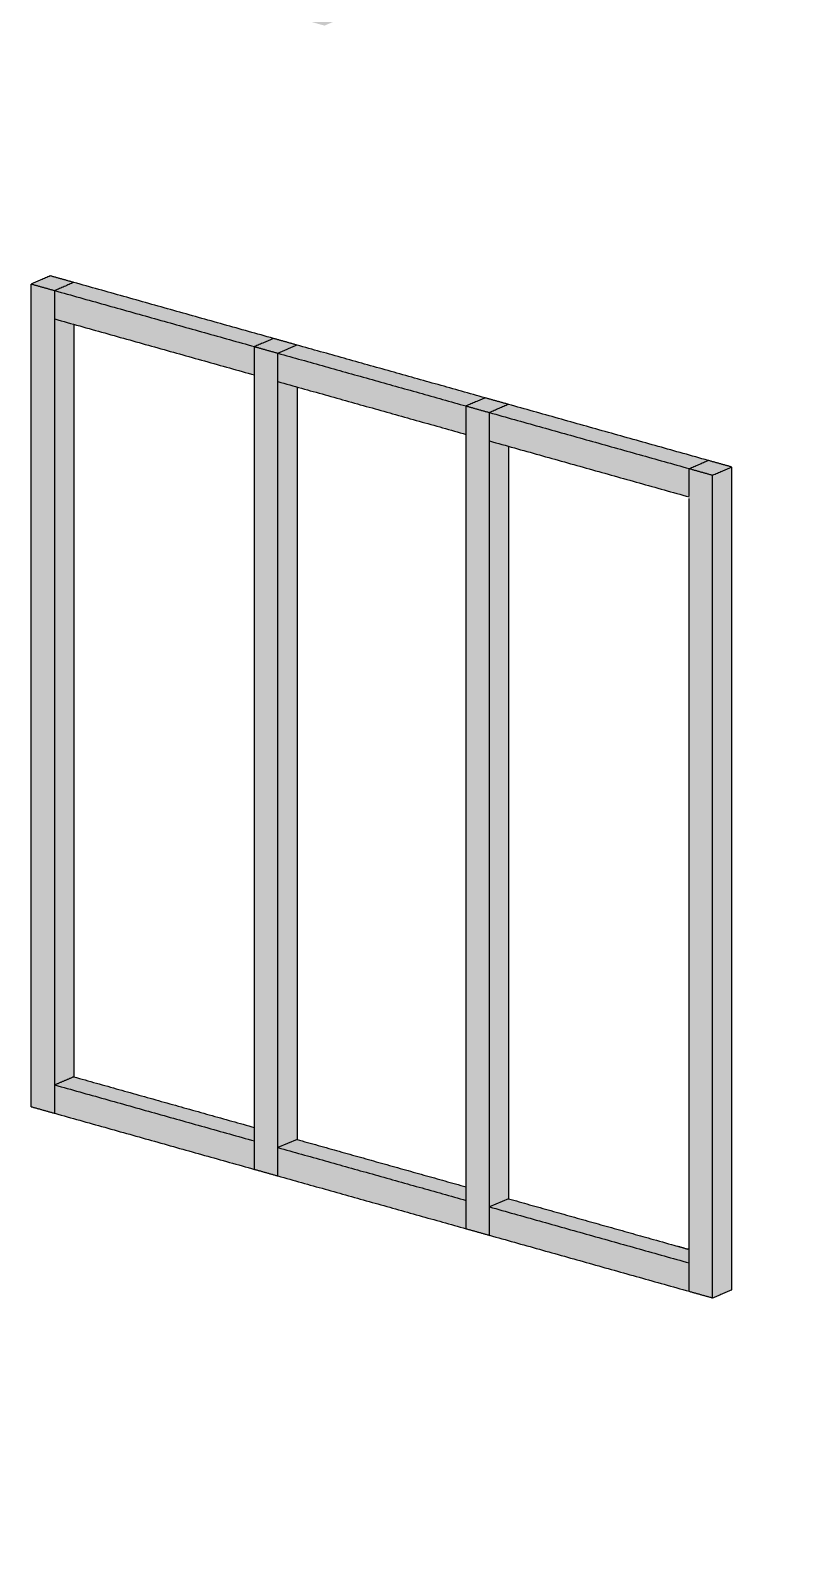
# Model space of a CAD drawing. Header units: millimetres. Extents: x 3762 to 3852, y 1236 to 1350.
# Drawn here: x 3784.33 to 3787.06, y 1256.1 to 1261.49 of the extents above; entities that cross this region are included whole.
import ezdxf

# ---------------------------------------------------------------- set-up
doc = ezdxf.new("R2010")
doc.units = ezdxf.units.MM
doc.layers.add('Layer1', color=5, linetype='Continuous')
doc.layers.add('Make2D$Visible$Curves', color=6, linetype='Continuous')

msp = doc.modelspace()

# ---------------------------------------------------------------- hatches: boundary and pattern name
at = {"layer": 'Layer1', "true_color": 0x636466, "transparency": 33554559}
h = msp.add_hatch(color=251, dxfattribs=at)
h.dxf.hatch_style = 1
edge = h.paths.add_edge_path()
edge.add_spline(control_points=[(3777.4588, 1268.1748), (3777.4588, 1271.2748)], knot_values=[0, 0, 3.1, 3.1], degree=1, periodic=0)
edge.add_spline(control_points=[(3777.4588, 1271.2748), (3770.6834, 1268.3769)], knot_values=[0, 0, 10.099946, 10.099946], degree=1, periodic=0)
edge.add_spline(control_points=[(3770.6834, 1268.3769), (3770.6834, 1265.2769)], knot_values=[0, 0, 3.1, 3.1], degree=1, periodic=0)
edge.add_spline(control_points=[(3770.6834, 1265.2769), (3777.4588, 1268.1748)], knot_values=[0, 0, 10.099946, 10.099946], degree=1, periodic=0)
edge = h.paths.add_edge_path()
edge.add_spline(control_points=[(3770.6834, 1268.3769), (3777.4588, 1271.2748)], knot_values=[0, 0, 10.099946, 10.099946], degree=1, periodic=0)
edge.add_spline(control_points=[(3777.4588, 1271.2748), (3776.9618, 1271.4142)], knot_values=[10.099946, 10.099946, 10.699946, 10.699946], degree=1, periodic=0)
edge.add_spline(control_points=[(3776.9618, 1271.4142), (3770.1863, 1268.5163)], knot_values=[10.699946, 10.699946, 20.799892, 20.799892], degree=1, periodic=0)
edge.add_spline(control_points=[(3770.1863, 1268.5163), (3770.6834, 1268.3769)], knot_values=[20.799892, 20.799892, 21.399892, 21.399892], degree=1, periodic=0)
edge = h.paths.add_edge_path()
edge.add_spline(control_points=[(3770.6834, 1268.3769), (3770.1863, 1268.5163)], knot_values=[20.799892, 20.799892, 21.399892, 21.399892], degree=1, periodic=0)
edge.add_spline(control_points=[(3770.1863, 1268.5163), (3770.1863, 1265.4163)], knot_values=[0, 0, 3.1, 3.1], degree=1, periodic=0)
edge.add_spline(control_points=[(3770.1863, 1265.4163), (3770.6834, 1265.2769)], knot_values=[20.799892, 20.799892, 21.399892, 21.399892], degree=1, periodic=0)
edge.add_spline(control_points=[(3770.6834, 1265.2769), (3770.6834, 1268.3769)], knot_values=[0, 0, 3.1, 3.1], degree=1, periodic=0)
edge = h.paths.add_edge_path()
edge.add_spline(control_points=[(3796.9486, 1268.8416), (3797.6521, 1268.6443)], knot_values=[0.95, 0.95, 1.799202, 1.799202], degree=1, periodic=0)
edge.add_spline(control_points=[(3797.6521, 1268.6443), (3797.7349, 1268.621)], knot_values=[0.3, 0.3, 0.4, 0.4], degree=1, periodic=0)
edge.add_spline(control_points=[(3797.7349, 1268.621), (3797.7349, 1265.721)], knot_values=[0, 0, 2.9, 2.9], degree=1, periodic=0)
edge.add_spline(control_points=[(3797.7369, 1266.9532), (3798.0821, 1266.8564)], knot_values=[9.617352, 9.617352, 10.033977, 10.033977], degree=1, periodic=0)
edge.add_spline(control_points=[(3798.0821, 1266.8564), (3798.0821, 1268.4762)], knot_values=[1.280192, 1.280192, 2.9, 2.9], degree=1, periodic=0)
edge.add_spline(control_points=[(3798.0821, 1268.4762), (3798.1491, 1268.5049)], knot_values=[0, 0, 0.1, 0.1], degree=1, periodic=0)
edge.add_spline(control_points=[(3798.1491, 1268.5049), (3798.232, 1268.4816)], knot_values=[0.3, 0.3, 0.4, 0.4], degree=1, periodic=0)
edge.add_spline(control_points=[(3798.232, 1268.4816), (3798.9361, 1268.2841)], knot_values=[0.95, 0.95, 1.8, 1.8], degree=1, periodic=0)
edge.add_spline(control_points=[(3798.9361, 1268.2841), (3799.019, 1268.2609)], knot_values=[0.3, 0.3, 0.4, 0.4], degree=1, periodic=0)
edge.add_spline(control_points=[(3799.019, 1268.2609), (3799.6824, 1268.0748)], knot_values=[1.000798, 1.000798, 1.801597, 1.801597], degree=1, periodic=0)
edge.add_spline(control_points=[(3799.6824, 1268.0748), (3799.7646, 1268.0518)], knot_values=[0.300798, 0.300798, 0.4, 0.4], degree=1, periodic=0)
edge.add_spline(control_points=[(3799.7652, 1268.0516), (3800.4687, 1267.8543)], knot_values=[0.95, 0.95, 1.799202, 1.799202], degree=1, periodic=0)
edge.add_spline(control_points=[(3800.4687, 1267.8543), (3800.5516, 1267.831)], knot_values=[0.3, 0.3, 0.4, 0.4], degree=1, periodic=0)
edge.add_spline(control_points=[(3800.5516, 1267.831), (3800.5516, 1264.931)], knot_values=[0, 0, 2.9, 2.9], degree=1, periodic=0)
edge.add_spline(control_points=[(3800.5551, 1266.1628), (3800.8987, 1266.0664)], knot_values=[6.217352, 6.217352, 6.632172, 6.632172], degree=1, periodic=0)
edge.add_spline(control_points=[(3800.8987, 1266.0664), (3800.8987, 1267.6862)], knot_values=[1.280192, 1.280192, 2.9, 2.9], degree=1, periodic=0)
edge.add_spline(control_points=[(3800.8987, 1267.6862), (3800.9658, 1267.7149)], knot_values=[0, 0, 0.1, 0.1], degree=1, periodic=0)
edge.add_spline(control_points=[(3800.9658, 1267.7149), (3801.0486, 1267.6916)], knot_values=[0.3, 0.3, 0.4, 0.4], degree=1, periodic=0)
edge.add_spline(control_points=[(3801.0486, 1267.6916), (3801.7528, 1267.4941)], knot_values=[0.95, 0.95, 1.8, 1.8], degree=1, periodic=0)
edge.add_spline(control_points=[(3801.7528, 1267.4941), (3801.8356, 1267.4709)], knot_values=[0.3, 0.3, 0.4, 0.4], degree=1, periodic=0)
edge.add_spline(control_points=[(3801.8356, 1267.4709), (3802.499, 1267.2848)], knot_values=[1.000798, 1.000798, 1.801597, 1.801597], degree=1, periodic=0)
edge.add_spline(control_points=[(3802.499, 1267.2848), (3802.5812, 1267.2618)], knot_values=[0.300798, 0.300798, 0.4, 0.4], degree=1, periodic=0)
edge.add_spline(control_points=[(3802.5819, 1267.2616), (3803.2854, 1267.0643)], knot_values=[0.95, 0.95, 1.799202, 1.799202], degree=1, periodic=0)
edge.add_spline(control_points=[(3803.2854, 1267.0643), (3803.3682, 1267.0411)], knot_values=[0.3, 0.3, 0.4, 0.4], degree=1, periodic=0)
edge.add_spline(control_points=[(3803.3682, 1267.0411), (3803.3682, 1264.1411)], knot_values=[0, 0, 2.9, 2.9], degree=1, periodic=0)
edge.add_spline(control_points=[(3803.3732, 1265.3723), (3805.5522, 1264.7612)], knot_values=[0.6, 0.6, 3.230366, 3.230366], degree=1, periodic=0)
edge.add_spline(control_points=[(3805.5522, 1264.7612), (3805.5522, 1267.8612)], knot_values=[0, 0, 3.1, 3.1], degree=1, periodic=0)
edge.add_spline(control_points=[(3805.5522, 1267.8612), (3792.049, 1271.6485)], knot_values=[0.6, 0.6, 16.9, 16.9], degree=1, periodic=0)
edge.add_spline(control_points=[(3792.049, 1271.6485), (3792.049, 1268.5485)], knot_values=[0, 0, 3.1, 3.1], degree=1, periodic=0)
edge.add_spline(control_points=[(3792.049, 1268.5485), (3795.2654, 1267.6463)], knot_values=[13.017352, 13.017352, 16.9, 16.9], degree=1, periodic=0)
edge.add_spline(control_points=[(3795.2654, 1267.6463), (3795.2654, 1269.2661)], knot_values=[1.280192, 1.280192, 2.9, 2.9], degree=1, periodic=0)
edge.add_spline(control_points=[(3795.2654, 1269.2661), (3795.3325, 1269.2948)], knot_values=[0, 0, 0.1, 0.1], degree=1, periodic=0)
edge.add_spline(control_points=[(3795.3325, 1269.2948), (3795.4154, 1269.2716)], knot_values=[0.3, 0.3, 0.4, 0.4], degree=1, periodic=0)
edge.add_spline(control_points=[(3795.4154, 1269.2716), (3796.1195, 1269.0741)], knot_values=[0.95, 0.95, 1.8, 1.8], degree=1, periodic=0)
edge.add_spline(control_points=[(3796.1195, 1269.0741), (3796.2024, 1269.0509)], knot_values=[0.3, 0.3, 0.4, 0.4], degree=1, periodic=0)
edge.add_spline(control_points=[(3796.2024, 1269.0509), (3796.8658, 1268.8648)], knot_values=[1.000798, 1.000798, 1.801597, 1.801597], degree=1, periodic=0)
edge.add_spline(control_points=[(3796.8658, 1268.8648), (3796.9479, 1268.8418)], knot_values=[0.300798, 0.300798, 0.4, 0.4], degree=1, periodic=0)
edge = h.paths.add_edge_path()
edge.add_spline(control_points=[(3805.9547, 1268.0333), (3792.4515, 1271.8206)], knot_values=[17.5, 17.5, 33.8, 33.8], degree=1, periodic=0)
edge.add_spline(control_points=[(3792.4515, 1271.8206), (3792.049, 1271.6485)], knot_values=[16.9, 16.9, 17.5, 17.5], degree=1, periodic=0)
edge.add_spline(control_points=[(3792.049, 1271.6485), (3805.5522, 1267.8612)], knot_values=[0.6, 0.6, 16.9, 16.9], degree=1, periodic=0)
edge.add_spline(control_points=[(3805.5522, 1267.8612), (3805.9547, 1268.0333)], knot_values=[0, 0, 0.6, 0.6], degree=1, periodic=0)
edge = h.paths.add_edge_path()
edge.add_spline(control_points=[(3805.9547, 1268.0333), (3805.5522, 1267.8612)], knot_values=[0, 0, 0.6, 0.6], degree=1, periodic=0)
edge.add_spline(control_points=[(3805.5522, 1267.8612), (3805.5522, 1264.7612)], knot_values=[0, 0, 3.1, 3.1], degree=1, periodic=0)
edge.add_spline(control_points=[(3805.5522, 1264.7612), (3805.9547, 1264.9333)], knot_values=[0, 0, 0.6, 0.6], degree=1, periodic=0)
edge.add_spline(control_points=[(3805.9547, 1264.9333), (3805.9547, 1268.0333)], knot_values=[0, 0, 3.1, 3.1], degree=1, periodic=0)
edge = h.paths.add_edge_path()
edge.add_spline(control_points=[(3849.0345, 1248.1), (3849.0345, 1251.2)], knot_values=[0, 0, 3.1, 3.1], degree=1, periodic=0)
edge.add_spline(control_points=[(3849.0345, 1251.2), (3842.259, 1248.302)], knot_values=[0.6, 0.6, 10.699946, 10.699946], degree=1, periodic=0)
edge.add_spline(control_points=[(3842.259, 1248.302), (3842.259, 1245.202)], knot_values=[0, 0, 3.1, 3.1], degree=1, periodic=0)
edge.add_spline(control_points=[(3842.259, 1245.202), (3849.0345, 1248.1)], knot_values=[0.6, 0.6, 10.699946, 10.699946], degree=1, periodic=0)
edge = h.paths.add_edge_path()
edge.add_spline(control_points=[(3842.259, 1248.302), (3849.0345, 1251.2)], knot_values=[0.6, 0.6, 10.699946, 10.699946], degree=1, periodic=0)
edge.add_spline(control_points=[(3849.0345, 1251.2), (3848.5374, 1251.3394)], knot_values=[10.699946, 10.699946, 11.299946, 11.299946], degree=1, periodic=0)
edge.add_spline(control_points=[(3848.5374, 1251.3394), (3841.7619, 1248.4414)], knot_values=[11.299946, 11.299946, 21.399892, 21.399892], degree=1, periodic=0)
edge.add_spline(control_points=[(3841.7619, 1248.4414), (3842.259, 1248.302)], knot_values=[0, 0, 0.6, 0.6], degree=1, periodic=0)
edge = h.paths.add_edge_path()
edge.add_spline(control_points=[(3846.9616, 1256.5321), (3833.4583, 1260.3194)], knot_values=[0, 0, 16.3, 16.3], degree=1, periodic=0)
edge.add_spline(control_points=[(3833.4583, 1260.3194), (3833.0558, 1260.1472)], knot_values=[33.2, 33.2, 33.8, 33.8], degree=1, periodic=0)
edge.add_spline(control_points=[(3833.0558, 1260.1472), (3846.5591, 1256.36)], knot_values=[16.9, 16.9, 33.2, 33.2], degree=1, periodic=0)
edge.add_spline(control_points=[(3846.5591, 1256.36), (3846.9616, 1256.5321)], knot_values=[16.3, 16.3, 16.9, 16.9], degree=1, periodic=0)
h = msp.add_hatch(color=251, dxfattribs=at)
h.dxf.hatch_style = 1
edge = h.paths.add_edge_path()
edge.add_spline(control_points=[(3788.5827, 1266.4872), (3788.2513, 1266.5801)], knot_values=[0, 0, 1, 1], degree=1, periodic=0)
edge.add_spline(control_points=[(3788.2513, 1266.5801), (3787.983, 1266.4654)], knot_values=[1, 1, 2, 2], degree=1, periodic=0)
edge.add_spline(control_points=[(3787.983, 1266.4654), (3788.3143, 1266.3724)], knot_values=[2, 2, 3, 3], degree=1, periodic=0)
edge.add_spline(control_points=[(3788.3143, 1266.3724), (3788.5827, 1266.4872)], knot_values=[3, 3, 4, 4], degree=1, periodic=0)
edge = h.paths.add_edge_path()
edge.add_line((3788.5827, 1265.8972), (3788.3143, 1265.9724))
edge.add_spline(control_points=[(3788.3143, 1265.9724), (3788.3143, 1264.6124)], knot_values=[1.239983, 1.239983, 2.6, 2.6], degree=1, periodic=0)
edge.add_line((3788.3143, 1264.6124), (3788.5827, 1264.7272))
edge.add_spline(control_points=[(3788.5827, 1264.7272), (3788.5827, 1265.8972)], knot_values=[1.239983, 1.239983, 2.409969, 2.409969], degree=1, periodic=0)
edge = h.paths.add_edge_path()
edge.add_line((3788.5827, 1263.8068), (3788.4476, 1263.8447))
edge.add_spline(control_points=[(3788.4476, 1263.8447), (3788.4476, 1261.4347), (3788.4476, 1260.8347)], knot_values=[-0.6, -0.6, 1.809969, 2.409969, 2.409969], degree=1, periodic=0)
edge.add_spline(control_points=[(3788.4496, 1262.8303), (3788.5827, 1262.8872)], knot_values=[3.504273, 3.504273, 4, 4], degree=1, periodic=0)
edge.add_spline(control_points=[(3788.5827, 1262.8872), (3788.5827, 1263.4872), (3788.5827, 1263.8068)], knot_values=[-0.6, -0.6, 0, 0.319626, 0.319626], degree=1, periodic=0)
edge = h.paths.add_edge_path()
edge.add_spline(control_points=[(3785.3626, 1264.7099), (3785.3626, 1265.1099)], knot_values=[2.6, 2.6, 3, 3], degree=1, periodic=0)
edge.add_spline(control_points=[(3785.3626, 1265.1099), (3785.0313, 1265.2029)], knot_values=[2, 2, 3, 3], degree=1, periodic=0)
edge.add_spline(control_points=[(3785.0313, 1265.2029), (3785.0313, 1262.2029)], knot_values=[0, 0, 3, 3], degree=1, periodic=0)
edge.add_spline(control_points=[(3785.0313, 1262.2029), (3785.0313, 1261.6029)], knot_values=[-0.6, -0.6, 0, 0], degree=1, periodic=0)
edge.add_spline(control_points=[(3785.0313, 1261.6029), (3785.3626, 1261.5099)], knot_values=[2, 2, 3, 3], degree=1, periodic=0)
edge.add_spline(control_points=[(3785.3626, 1261.5099), (3785.3626, 1262.1099), (3785.3626, 1264.7099)], knot_values=[-0.6, -0.6, 0, 2.6, 2.6], degree=1, periodic=0)
edge = h.paths.add_edge_path()
edge.add_spline(control_points=[(3785.631, 1265.2247), (3785.2996, 1265.3177)], knot_values=[0, 0, 1, 1], degree=1, periodic=0)
edge.add_spline(control_points=[(3785.2996, 1265.3177), (3785.0313, 1265.2029)], knot_values=[1, 1, 2, 2], degree=1, periodic=0)
edge.add_spline(control_points=[(3785.0313, 1265.2029), (3785.3626, 1265.1099)], knot_values=[2, 2, 3, 3], degree=1, periodic=0)
edge.add_spline(control_points=[(3785.3626, 1265.1099), (3785.631, 1265.2247)], knot_values=[3, 3, 4, 4], degree=1, periodic=0)
edge = h.paths.add_edge_path()
edge.add_line((3785.631, 1264.6347), (3785.3626, 1264.7099))
edge.add_spline(control_points=[(3785.3626, 1264.7099), (3785.3626, 1262.1099), (3785.3626, 1261.5099)], knot_values=[-0.6, -0.6, 2, 2.6, 2.6], degree=1, periodic=0)
edge.add_spline(control_points=[(3785.3626, 1261.5099), (3785.631, 1261.6247)], knot_values=[3, 3, 4, 4], degree=1, periodic=0)
edge.add_spline(control_points=[(3785.631, 1261.6247), (3785.631, 1262.2247)], knot_values=[-0.6, -0.6, 0, 0], degree=1, periodic=0)
edge.add_spline(control_points=[(3785.631, 1262.2247), (3785.631, 1264.6347)], knot_values=[0, 0, 2.409969, 2.409969], degree=1, periodic=0)
edge = h.paths.add_edge_path()
edge.add_spline(control_points=[(3782.8143, 1262.8247), (3782.546, 1262.8999)], knot_values=[1.716773, 1.716773, 2.040687, 2.040687], degree=1, periodic=0)
edge.add_line((3782.546, 1262.8999), (3782.546, 1262.2999))
edge.add_spline(control_points=[(3782.546, 1262.2999), (3782.8143, 1262.4147)], knot_values=[3, 3, 4, 4], degree=1, periodic=0)
edge.add_spline(control_points=[(3782.8143, 1262.4147), (3782.8143, 1262.8247)], knot_values=[-0.6, -0.6, -0.190031, -0.190031], degree=1, periodic=0)
edge = h.paths.add_edge_path()
edge.add_spline(control_points=[(3785.766, 1267.2772), (3785.4347, 1267.3701)], knot_values=[0, 0, 1, 1], degree=1, periodic=0)
edge.add_spline(control_points=[(3785.4347, 1267.3701), (3785.1663, 1267.2553)], knot_values=[1, 1, 2, 2], degree=1, periodic=0)
edge.add_spline(control_points=[(3785.1663, 1267.2553), (3785.4977, 1267.1624)], knot_values=[2.5, 2.5, 3, 3], degree=1, periodic=0)
edge.add_spline(control_points=[(3785.4977, 1267.1624), (3785.766, 1267.2772)], knot_values=[3, 3, 3.483926, 3.483926], degree=1, periodic=0)
edge = h.paths.add_edge_path()
edge.add_spline(control_points=[(3782.546, 1265.8999), (3782.2146, 1265.9929)], knot_values=[2, 2, 3, 3], degree=1, periodic=0)
edge.add_spline(control_points=[(3782.2146, 1265.9929), (3782.2146, 1262.9929), (3782.2146, 1262.3929)], knot_values=[-0.6, -0.6, 2.4, 3, 3], degree=1, periodic=0)
edge.add_spline(control_points=[(3782.2146, 1262.3929), (3782.546, 1262.2999)], knot_values=[2, 2, 3, 3], degree=1, periodic=0)
edge.add_line((3782.546, 1262.2999), (3782.546, 1262.8999))
edge.add_spline(control_points=[(3782.546, 1262.8999), (3782.546, 1265.8999)], knot_values=[0, 0, 3, 3], degree=1, periodic=0)
edge = h.paths.add_edge_path()
edge.add_spline(control_points=[(3782.8143, 1266.0147), (3782.483, 1266.1076)], knot_values=[0, 0, 1, 1], degree=1, periodic=0)
edge.add_spline(control_points=[(3782.483, 1266.1076), (3782.2146, 1265.9929)], knot_values=[1, 1, 2, 2], degree=1, periodic=0)
edge.add_spline(control_points=[(3782.2146, 1265.9929), (3782.546, 1265.8999)], knot_values=[2, 2, 3, 3], degree=1, periodic=0)
edge.add_spline(control_points=[(3782.546, 1265.8999), (3782.8143, 1266.0147)], knot_values=[3.5, 3.5, 4, 4], degree=1, periodic=0)
at = {"layer": 'Layer1', "true_color": 0xa77349, "transparency": 33554610}
h = msp.add_hatch(color=35, dxfattribs=at)
h.dxf.hatch_style = 1
edge = h.paths.add_edge_path()
edge.add_spline(control_points=[(3799.5808, 1261.4525), (3799.5808, 1262.8125)], knot_values=[1.239983, 1.239983, 2.6, 2.6], degree=1, periodic=0)
edge.add_line((3799.5808, 1262.8125), (3797.4623, 1261.9064))
edge.add_line((3797.4623, 1261.9064), (3799.3827, 1261.3677))
edge.add_line((3799.3827, 1261.3677), (3799.5808, 1261.4525))
edge = h.paths.add_edge_path()
edge.add_line((3799.1144, 1260.853), (3796.8975, 1261.4747))
edge.add_spline(control_points=[(3796.8975, 1261.4747), (3796.8975, 1259.0648)], knot_values=[0, 0, 2.409969, 2.409969], degree=1, periodic=0)
edge.add_spline(control_points=[(3796.8975, 1259.0648), (3799.1144, 1260.013)], knot_values=[0.4, 0.4, 3.704691, 3.704691], degree=1, periodic=0)
edge.add_spline(control_points=[(3799.1144, 1260.013), (3799.1144, 1260.853)], knot_values=[1.760017, 1.760017, 2.6, 2.6], degree=1, periodic=0)
edge = h.paths.add_edge_path()
edge.add_line((3787.8479, 1264.0129), (3785.631, 1264.6347))
edge.add_spline(control_points=[(3785.631, 1264.6347), (3785.631, 1262.2247)], knot_values=[0, 0, 2.409969, 2.409969], degree=1, periodic=0)
edge.add_spline(control_points=[(3785.631, 1262.2247), (3787.8479, 1263.1729)], knot_values=[0.4, 0.4, 3.704691, 3.704691], degree=1, periodic=0)
edge.add_spline(control_points=[(3787.8479, 1263.1729), (3787.8479, 1264.0129)], knot_values=[1.760017, 1.760017, 2.6, 2.6], degree=1, periodic=0)
edge = h.paths.add_edge_path()
edge.add_spline(control_points=[(3788.3143, 1264.6124), (3788.3143, 1265.9724)], knot_values=[1.239983, 1.239983, 2.6, 2.6], degree=1, periodic=0)
edge.add_line((3788.3143, 1265.9724), (3786.1958, 1265.0663))
edge.add_line((3786.1958, 1265.0663), (3788.1162, 1264.5277))
edge.add_line((3788.1162, 1264.5277), (3788.3143, 1264.6124))
edge = h.paths.add_edge_path()
edge.add_spline(control_points=[(3812.8662, 1256.156), (3812.8662, 1256.996)], knot_values=[1.760017, 1.760017, 2.6, 2.6], degree=1, periodic=0)
edge.add_line((3812.8662, 1256.996), (3810.6493, 1257.6178))
edge.add_spline(control_points=[(3810.6493, 1257.6178), (3810.6493, 1255.2078)], knot_values=[0, 0, 2.409969, 2.409969], degree=1, periodic=0)
edge.add_spline(control_points=[(3810.6493, 1255.2078), (3812.8662, 1256.156)], knot_values=[0.4, 0.4, 3.704691, 3.704691], degree=1, periodic=0)
edge = h.paths.add_edge_path()
edge.add_line((3813.3327, 1258.9555), (3811.2141, 1258.0494))
edge.add_line((3811.2141, 1258.0494), (3813.1346, 1257.5108))
edge.add_line((3813.1346, 1257.5108), (3813.3327, 1257.5955))
edge.add_spline(control_points=[(3813.3327, 1257.5955), (3813.3327, 1258.9555)], knot_values=[1.239983, 1.239983, 2.6, 2.6], degree=1, periodic=0)
edge = h.paths.add_edge_path()
edge.add_spline(control_points=[(3824.5992, 1254.4355), (3824.5992, 1255.7956)], knot_values=[1.239983, 1.239983, 2.6, 2.6], degree=1, periodic=0)
edge.add_line((3824.5992, 1255.7956), (3822.4806, 1254.8894))
edge.add_line((3822.4806, 1254.8894), (3824.4011, 1254.3508))
edge.add_line((3824.4011, 1254.3508), (3824.5992, 1254.4355))
edge = h.paths.add_edge_path()
edge.add_spline(control_points=[(3824.1327, 1252.9961), (3824.1327, 1253.836)], knot_values=[1.760017, 1.760017, 2.6, 2.6], degree=1, periodic=0)
edge.add_line((3824.1327, 1253.836), (3821.9158, 1254.4578))
edge.add_spline(control_points=[(3821.9158, 1254.4578), (3821.9158, 1252.0479)], knot_values=[0, 0, 2.409969, 2.409969], degree=1, periodic=0)
edge.add_spline(control_points=[(3821.9158, 1252.0479), (3824.1327, 1252.9961)], knot_values=[0.4, 0.4, 3.704691, 3.704691], degree=1, periodic=0)
at = {"layer": 'Layer1', "true_color": 0x4f342a, "transparency": 33554610}
h = msp.add_hatch(color=29, dxfattribs=at)
h.dxf.hatch_style = 1
edge = h.paths.add_edge_path()
edge.add_spline(control_points=[(3784.4788, 1260.6046), (3784.396, 1260.6278)], knot_values=[0.3, 0.3, 0.4, 0.4], degree=1, periodic=0)
edge.add_spline(control_points=[(3784.396, 1260.6278), (3784.3289, 1260.5991)], knot_values=[0, 0, 0.1, 0.1], degree=1, periodic=0)
edge.add_spline(control_points=[(3784.3289, 1260.5991), (3784.4117, 1260.5759)], knot_values=[0.1, 0.1, 0.2, 0.2], degree=1, periodic=0)
edge.add_spline(control_points=[(3784.4117, 1260.5759), (3784.4788, 1260.6046)], knot_values=[1.8, 1.8, 1.9, 1.9], degree=1, periodic=0)
edge = h.paths.add_edge_path()
edge.add_spline(control_points=[(3785.183, 1260.4071), (3784.4788, 1260.6046)], knot_values=[0.95, 0.95, 1.8, 1.8], degree=1, periodic=0)
edge.add_spline(control_points=[(3784.4788, 1260.6046), (3784.4117, 1260.5759)], knot_values=[1.8, 1.8, 1.9, 1.9], degree=1, periodic=0)
edge.add_spline(control_points=[(3784.4117, 1260.5759), (3785.1159, 1260.3784)], knot_values=[0, 0, 0.85, 0.85], degree=1, periodic=0)
edge.add_spline(control_points=[(3785.1159, 1260.3784), (3785.183, 1260.4071)], knot_values=[0, 0, 0.1, 0.1], degree=1, periodic=0)
edge = h.paths.add_edge_path()
edge.add_spline(control_points=[(3785.1159, 1260.3784), (3784.4117, 1260.5759)], knot_values=[0, 0, 0.85, 0.85], degree=1, periodic=0)
edge.add_spline(control_points=[(3784.4117, 1260.5759), (3784.4117, 1260.4759)], knot_values=[0, 0, 0.1, 0.1], degree=1, periodic=0)
edge.add_spline(control_points=[(3784.4117, 1260.4759), (3784.4788, 1260.4571)], knot_values=[0, 0, 0.080978, 0.080978], degree=1, periodic=0)
edge.add_spline(control_points=[(3784.4788, 1260.4571), (3785.1159, 1260.2784)], knot_values=[0.080978, 0.080978, 0.85, 0.85], degree=1, periodic=0)
edge.add_spline(control_points=[(3785.1159, 1260.2784), (3785.1159, 1260.3784)], knot_values=[2.8, 2.8, 2.9, 2.9], degree=1, periodic=0)
edge = h.paths.add_edge_path()
edge.add_spline(control_points=[(3785.2658, 1260.3838), (3785.183, 1260.4071)], knot_values=[0.3, 0.3, 0.4, 0.4], degree=1, periodic=0)
edge.add_spline(control_points=[(3785.183, 1260.4071), (3785.1159, 1260.3784)], knot_values=[0, 0, 0.1, 0.1], degree=1, periodic=0)
edge.add_spline(control_points=[(3785.1159, 1260.3784), (3785.1987, 1260.3551)], knot_values=[0.1, 0.1, 0.2, 0.2], degree=1, periodic=0)
edge.add_spline(control_points=[(3785.1987, 1260.3551), (3785.2658, 1260.3838)], knot_values=[0, 0, 0.1, 0.1], degree=1, periodic=0)
edge = h.paths.add_edge_path()
edge.add_spline(control_points=[(3785.9292, 1260.1978), (3785.2658, 1260.3838)], knot_values=[1.000798, 1.000798, 1.801597, 1.801597], degree=1, periodic=0)
edge.add_spline(control_points=[(3785.2658, 1260.3838), (3785.1987, 1260.3551)], knot_values=[0, 0, 0.1, 0.1], degree=1, periodic=0)
edge.add_spline(control_points=[(3785.1987, 1260.3551), (3785.8621, 1260.1691)], knot_values=[0.1, 0.1, 0.900798, 0.900798], degree=1, periodic=0)
edge.add_spline(control_points=[(3785.8621, 1260.1691), (3785.9292, 1260.1978)], knot_values=[0, 0, 0.1, 0.1], degree=1, periodic=0)
edge = h.paths.add_edge_path()
edge.add_spline(control_points=[(3786.0114, 1260.1747), (3785.9292, 1260.1978)], knot_values=[0.300798, 0.300798, 0.4, 0.4], degree=1, periodic=0)
edge.add_spline(control_points=[(3785.9292, 1260.1978), (3785.8621, 1260.1691)], knot_values=[0, 0, 0.1, 0.1], degree=1, periodic=0)
edge.add_spline(control_points=[(3785.8621, 1260.1691), (3785.9443, 1260.146)], knot_values=[0.1, 0.1, 0.199202, 0.199202], degree=1, periodic=0)
edge.add_spline(control_points=[(3785.9443, 1260.146), (3786.0114, 1260.1747)], knot_values=[1.8, 1.8, 1.9, 1.9], degree=1, periodic=0)
edge = h.paths.add_edge_path()
edge.add_spline(control_points=[(3786.7984, 1259.954), (3786.7156, 1259.9772)], knot_values=[0.3, 0.3, 0.4, 0.4], degree=1, periodic=0)
edge.add_spline(control_points=[(3786.7156, 1259.9772), (3786.6485, 1259.9485)], knot_values=[0.85, 0.85, 0.95, 0.95], degree=1, periodic=0)
edge.add_spline(control_points=[(3786.6485, 1259.9485), (3786.7313, 1259.9253)], knot_values=[0.1, 0.1, 0.2, 0.2], degree=1, periodic=0)
edge.add_spline(control_points=[(3786.7313, 1259.9253), (3786.7984, 1259.954)], knot_values=[0.2, 0.2, 0.3, 0.3], degree=1, periodic=0)
edge = h.paths.add_edge_path()
edge.add_spline(control_points=[(3785.1159, 1257.5784), (3784.4117, 1257.7759)], knot_values=[0, 0, 0.85, 0.85], degree=1, periodic=0)
edge.add_spline(control_points=[(3784.4117, 1257.7759), (3784.4117, 1257.6759)], knot_values=[0, 0, 0.1, 0.1], degree=1, periodic=0)
edge.add_spline(control_points=[(3784.4117, 1257.6759), (3785.1159, 1257.4784)], knot_values=[0, 0, 0.85, 0.85], degree=1, periodic=0)
edge.add_spline(control_points=[(3785.1159, 1257.4784), (3785.1159, 1257.5784)], knot_values=[0, 0, 0.1, 0.1], degree=1, periodic=0)
edge = h.paths.add_edge_path()
edge.add_spline(control_points=[(3785.8621, 1257.3691), (3785.1987, 1257.5551)], knot_values=[0.049202, 0.049202, 0.85, 0.85], degree=1, periodic=0)
edge.add_spline(control_points=[(3785.1987, 1257.5551), (3785.1987, 1257.4551)], knot_values=[0, 0, 0.1, 0.1], degree=1, periodic=0)
edge.add_spline(control_points=[(3785.1987, 1257.4551), (3785.8621, 1257.2691)], knot_values=[0.1, 0.1, 0.900798, 0.900798], degree=1, periodic=0)
edge.add_spline(control_points=[(3785.8621, 1257.2691), (3785.8621, 1257.3691)], knot_values=[0, 0, 0.1, 0.1], degree=1, periodic=0)
edge = h.paths.add_edge_path()
edge.add_spline(control_points=[(3786.6485, 1257.1485), (3785.9443, 1257.346)], knot_values=[0, 0, 0.85, 0.85], degree=1, periodic=0)
edge.add_spline(control_points=[(3785.9443, 1257.346), (3785.9443, 1257.246)], knot_values=[0, 0, 0.1, 0.1], degree=1, periodic=0)
edge.add_spline(control_points=[(3785.9443, 1257.246), (3785.945, 1257.2458)], knot_values=[0.199202, 0.199202, 0.2, 0.2], degree=1, periodic=0)
edge.add_spline(control_points=[(3785.945, 1257.2458), (3786.6485, 1257.0485)], knot_values=[0.000798, 0.000798, 0.85, 0.85], degree=1, periodic=0)
edge.add_spline(control_points=[(3786.6485, 1257.0485), (3786.6485, 1257.1485)], knot_values=[0, 0, 0.1, 0.1], degree=1, periodic=0)
edge = h.paths.add_edge_path()
edge.add_spline(control_points=[(3786.6077, 1257.2075), (3786.0114, 1257.3747)], knot_values=[0.1, 0.1, 0.81982, 0.81982], degree=1, periodic=0)
edge.add_line((3786.0114, 1257.3747), (3785.945, 1257.3463))
edge.add_spline(control_points=[(3785.945, 1257.3463), (3785.945, 1257.346)], knot_values=[0.100186, 0.100186, 0.100468, 0.100468], degree=1, periodic=0)
edge.add_spline(control_points=[(3785.9443, 1257.346), (3786.6485, 1257.1485)], knot_values=[0, 0, 0.85, 0.85], degree=1, periodic=0)
edge.add_spline(control_points=[(3786.6485, 1257.1485), (3786.6485, 1257.196)], knot_values=[0.1, 0.1, 0.147508, 0.147508], degree=1, periodic=0)
edge.add_spline(control_points=[(3786.6485, 1257.196), (3786.6435, 1257.1974)], knot_values=[1.030978, 1.030978, 1.036979, 1.036979], degree=1, periodic=0)
edge.add_spline(control_points=[(3786.6435, 1257.1974), (3786.6077, 1257.2075)], knot_values=[0.81982, 0.81982, 0.863021, 0.863021], degree=1, periodic=0)
edge = h.paths.add_edge_path()
edge.add_spline(control_points=[(3785.8621, 1257.4166), (3785.2658, 1257.5838)], knot_values=[0.1, 0.1, 0.81982, 0.81982], degree=1, periodic=0)
edge.add_line((3785.2658, 1257.5838), (3785.1987, 1257.5551))
edge.add_spline(control_points=[(3785.1987, 1257.5551), (3785.8621, 1257.3691)], knot_values=[0.049202, 0.049202, 0.85, 0.85], degree=1, periodic=0)
edge.add_spline(control_points=[(3785.8621, 1257.3691), (3785.8621, 1257.4166)], knot_values=[0.1, 0.1, 0.147508, 0.147508], degree=1, periodic=0)
edge = h.paths.add_edge_path()
edge.add_spline(control_points=[(3785.1159, 1257.6259), (3784.4788, 1257.8046)], knot_values=[-0.85, -0.85, -0.080978, -0.080978], degree=1, periodic=0)
edge.add_spline(control_points=[(3784.4788, 1257.8046), (3784.4453, 1257.7902)], knot_values=[1.8, 1.8, 1.85, 1.85], degree=1, periodic=0)
edge.add_spline(control_points=[(3784.4453, 1257.7902), (3784.4117, 1257.7759)], knot_values=[1.85, 1.85, 1.9, 1.9], degree=1, periodic=0)
edge.add_spline(control_points=[(3784.4117, 1257.7759), (3785.1159, 1257.5784)], knot_values=[0, 0, 0.85, 0.85], degree=1, periodic=0)
edge.add_spline(control_points=[(3785.1159, 1257.5784), (3785.1159, 1260.3784)], knot_values=[0.1, 0.1, 2.9, 2.9], degree=1, periodic=0)
h = msp.add_hatch(color=29, dxfattribs=at)
h.dxf.hatch_style = 1
edge = h.paths.add_edge_path()
edge.add_spline(control_points=[(3784.4117, 1260.4759), (3784.4117, 1260.5759)], knot_values=[0, 0, 0.1, 0.1], degree=1, periodic=0)
edge.add_spline(control_points=[(3784.4117, 1260.5759), (3784.3289, 1260.5991)], knot_values=[0.1, 0.1, 0.2, 0.2], degree=1, periodic=0)
edge.add_spline(control_points=[(3784.3289, 1260.5991), (3784.3289, 1257.6991)], knot_values=[0, 0, 2.9, 2.9], degree=1, periodic=0)
edge.add_spline(control_points=[(3784.3289, 1257.6991), (3784.4117, 1257.6759)], knot_values=[0.1, 0.1, 0.2, 0.2], degree=1, periodic=0)
edge.add_spline(control_points=[(3784.4117, 1257.6759), (3784.4117, 1257.7759)], knot_values=[0, 0, 0.1, 0.1], degree=1, periodic=0)
edge.add_spline(control_points=[(3784.4117, 1257.7759), (3784.4117, 1260.4754)], knot_values=[0.1, 0.1, 2.799505, 2.799505], degree=1, periodic=0)
edge = h.paths.add_edge_path()
edge.add_spline(control_points=[(3784.4788, 1260.4571), (3784.4117, 1260.4759)], knot_values=[0, 0, 0.080978, 0.080978], degree=1, periodic=0)
edge.add_spline(control_points=[(3784.4117, 1260.4754), (3784.4117, 1257.7759)], knot_values=[0.1, 0.1, 2.799505, 2.799505], degree=1, periodic=0)
edge.add_spline(control_points=[(3784.4117, 1257.7759), (3784.4453, 1257.7902)], knot_values=[1.85, 1.85, 1.9, 1.9], degree=1, periodic=0)
edge.add_spline(control_points=[(3784.4453, 1257.7902), (3784.4788, 1257.8046)], knot_values=[1.8, 1.8, 1.85, 1.85], degree=1, periodic=0)
edge.add_line((3784.4788, 1257.8046), (3784.4788, 1260.4571))
edge = h.paths.add_edge_path()
edge.add_spline(control_points=[(3785.1987, 1257.5551), (3785.1987, 1260.2551)], knot_values=[0.1, 0.1, 2.8, 2.8], degree=1, periodic=0)
edge.add_spline(control_points=[(3785.1987, 1260.2551), (3785.1987, 1260.257)], knot_values=[2.8, 2.8, 2.801859, 2.801859], degree=1, periodic=0)
edge.add_spline(control_points=[(3785.1987, 1260.2551), (3785.1987, 1260.3551)], knot_values=[0, 0, 0.1, 0.1], degree=1, periodic=0)
edge.add_spline(control_points=[(3785.1987, 1260.3551), (3785.1159, 1260.3784)], knot_values=[0.1, 0.1, 0.2, 0.2], degree=1, periodic=0)
edge.add_spline(control_points=[(3785.1159, 1260.3784), (3785.1159, 1260.2784)], knot_values=[2.8, 2.8, 2.9, 2.9], degree=1, periodic=0)
edge.add_spline(control_points=[(3785.1159, 1260.2784), (3785.1159, 1257.5784)], knot_values=[0.1, 0.1, 2.8, 2.8], degree=1, periodic=0)
edge.add_spline(control_points=[(3785.1159, 1257.5784), (3785.1159, 1257.4784)], knot_values=[0, 0, 0.1, 0.1], degree=1, periodic=0)
edge.add_spline(control_points=[(3785.1159, 1257.4784), (3785.1987, 1257.4551)], knot_values=[0.1, 0.1, 0.2, 0.2], degree=1, periodic=0)
edge.add_spline(control_points=[(3785.1987, 1257.4551), (3785.1987, 1257.5551)], knot_values=[0, 0, 0.1, 0.1], degree=1, periodic=0)
edge = h.paths.add_edge_path()
edge.add_spline(control_points=[(3785.2658, 1260.2363), (3785.1987, 1260.2551)], knot_values=[0.1, 0.1, 0.180978, 0.180978], degree=1, periodic=0)
edge.add_spline(control_points=[(3785.1987, 1260.2551), (3785.1987, 1257.5551)], knot_values=[0.1, 0.1, 2.8, 2.8], degree=1, periodic=0)
edge.add_line((3785.1987, 1257.5551), (3785.2658, 1257.5838))
edge.add_line((3785.2658, 1257.5838), (3785.2658, 1260.2363))
edge = h.paths.add_edge_path()
edge.add_spline(control_points=[(3785.945, 1260.0458), (3785.9443, 1260.046)], knot_values=[0, 0, 0.000798, 0.000798], degree=1, periodic=0)
edge.add_spline(control_points=[(3785.9443, 1260.046), (3785.9443, 1260.146)], knot_values=[0, 0, 0.1, 0.1], degree=1, periodic=0)
edge.add_spline(control_points=[(3785.9443, 1260.146), (3785.8621, 1260.1691)], knot_values=[0.1, 0.1, 0.199202, 0.199202], degree=1, periodic=0)
edge.add_spline(control_points=[(3785.8621, 1260.1691), (3785.8621, 1257.4166)], knot_values=[0.147508, 0.147508, 2.9, 2.9], degree=1, periodic=0)
edge.add_spline(control_points=[(3785.8621, 1257.4166), (3785.8621, 1257.3691)], knot_values=[0.1, 0.1, 0.147508, 0.147508], degree=1, periodic=0)
edge.add_spline(control_points=[(3785.8621, 1257.3691), (3785.8621, 1257.2691)], knot_values=[0, 0, 0.1, 0.1], degree=1, periodic=0)
edge.add_spline(control_points=[(3785.8621, 1257.2691), (3785.9443, 1257.246)], knot_values=[0.1, 0.1, 0.199202, 0.199202], degree=1, periodic=0)
edge.add_spline(control_points=[(3785.9443, 1257.246), (3785.9443, 1257.346)], knot_values=[0, 0, 0.1, 0.1], degree=1, periodic=0)
edge.add_spline(control_points=[(3785.945, 1257.3463), (3785.945, 1260.0458)], knot_values=[0.100468, 0.100468, 2.8, 2.8], degree=1, periodic=0)
edge = h.paths.add_edge_path()
edge.add_spline(control_points=[(3786.0114, 1260.0272), (3785.945, 1260.0458)], knot_values=[0.000798, 0.000798, 0.080978, 0.080978], degree=1, periodic=0)
edge.add_spline(control_points=[(3785.945, 1260.0458), (3785.945, 1257.3463)], knot_values=[0.100468, 0.100468, 2.8, 2.8], degree=1, periodic=0)
edge.add_line((3785.945, 1257.3463), (3786.0114, 1257.3747))
edge.add_line((3786.0114, 1257.3747), (3786.0114, 1260.0272))
edge = h.paths.add_edge_path()
edge.add_spline(control_points=[(3786.7984, 1259.954), (3786.7313, 1259.9253)], knot_values=[0.2, 0.2, 0.3, 0.3], degree=1, periodic=0)
edge.add_spline(control_points=[(3786.7313, 1259.9253), (3786.7313, 1257.0253)], knot_values=[0, 0, 2.9, 2.9], degree=1, periodic=0)
edge.add_spline(control_points=[(3786.7313, 1257.0253), (3786.7984, 1257.054)], knot_values=[0.2, 0.2, 0.3, 0.3], degree=1, periodic=0)
edge.add_spline(control_points=[(3786.7984, 1257.054), (3786.7984, 1259.954)], knot_values=[0, 0, 2.9, 2.9], degree=1, periodic=0)
h = msp.add_hatch(color=29, dxfattribs=at)
h.dxf.hatch_style = 1
edge = h.paths.add_edge_path()
edge.add_spline(control_points=[(3785.8621, 1260.1691), (3785.1987, 1260.3551)], knot_values=[0.1, 0.1, 0.900798, 0.900798], degree=1, periodic=0)
edge.add_spline(control_points=[(3785.1987, 1260.3551), (3785.1987, 1260.2551)], knot_values=[0, 0, 0.1, 0.1], degree=1, periodic=0)
edge.add_spline(control_points=[(3785.1987, 1260.2551), (3785.2658, 1260.2362)], knot_values=[0.1, 0.1, 0.177402, 0.177402], degree=1, periodic=0)
edge.add_spline(control_points=[(3785.2658, 1260.2362), (3785.8621, 1260.0678)], knot_values=[0.177402, 0.177402, 0.865434, 0.865434], degree=1, periodic=0)
edge.add_spline(control_points=[(3785.8621, 1260.0678), (3785.8621, 1260.1691)], knot_values=[2.798698, 2.798698, 2.9, 2.9], degree=1, periodic=0)
h = msp.add_hatch(color=29, dxfattribs=at)
h.dxf.hatch_style = 1
edge = h.paths.add_edge_path()
edge.add_spline(control_points=[(3786.6485, 1259.9485), (3785.945, 1260.1458)], knot_values=[0.000798, 0.000798, 0.85, 0.85], degree=1, periodic=0)
edge.add_spline(control_points=[(3785.9443, 1260.146), (3785.9443, 1260.046)], knot_values=[0, 0, 0.1, 0.1], degree=1, periodic=0)
edge.add_spline(control_points=[(3785.9443, 1260.046), (3786.0114, 1260.0272)], knot_values=[0, 0, 0.080978, 0.080978], degree=1, periodic=0)
edge.add_spline(control_points=[(3786.0114, 1260.0272), (3786.6485, 1259.8485)], knot_values=[0.080978, 0.080978, 0.85, 0.85], degree=1, periodic=0)
edge.add_spline(control_points=[(3786.6485, 1259.8485), (3786.6485, 1259.896)], knot_values=[2.802638, 2.802638, 2.847508, 2.847508], degree=1, periodic=0)
edge.add_spline(control_points=[(3786.6485, 1259.896), (3786.6485, 1259.9485)], knot_values=[0.047508, 0.047508, 0.1, 0.1], degree=1, periodic=0)
h = msp.add_hatch(color=29, dxfattribs=at)
h.dxf.hatch_style = 1
edge = h.paths.add_edge_path()
edge.add_spline(control_points=[(3786.0121, 1260.1745), (3785.945, 1260.1458)], knot_values=[0, 0, 0.1, 0.1], degree=1, periodic=0)
edge.add_spline(control_points=[(3785.945, 1260.1458), (3785.9456, 1260.1457)], knot_values=[0.1, 0.1, 0.100798, 0.100798], degree=1, periodic=0)
edge.add_spline(control_points=[(3785.9456, 1260.1457), (3786.6491, 1259.9483)], knot_values=[0.100798, 0.100798, 0.95, 0.95], degree=1, periodic=0)
edge.add_spline(control_points=[(3786.6491, 1259.9483), (3786.7162, 1259.977)], knot_values=[0.3, 0.3, 0.4, 0.4], degree=1, periodic=0)
edge.add_spline(control_points=[(3786.7162, 1259.977), (3786.0127, 1260.1743)], knot_values=[1.05, 1.05, 1.899202, 1.899202], degree=1, periodic=0)
h = msp.add_hatch(color=29, dxfattribs=at)
h.dxf.hatch_style = 1
edge = h.paths.add_edge_path()
edge.add_spline(control_points=[(3786.7313, 1259.9253), (3786.6485, 1259.9485)], knot_values=[0.1, 0.1, 0.2, 0.2], degree=1, periodic=0)
edge.add_spline(control_points=[(3786.6485, 1259.9485), (3786.6485, 1259.896)], knot_values=[0.047508, 0.047508, 0.1, 0.1], degree=1, periodic=0)
edge.add_spline(control_points=[(3786.6485, 1259.896), (3786.6485, 1259.8485)], knot_values=[2.802638, 2.802638, 2.847508, 2.847508], degree=1, periodic=0)
edge.add_spline(control_points=[(3786.6485, 1259.8485), (3786.6485, 1258.839)], knot_values=[1.786871, 1.786871, 2.794254, 2.794254], degree=1, periodic=0)
edge.add_spline(control_points=[(3786.6485, 1258.839), (3786.6485, 1258.5104)], knot_values=[1.458979, 1.458979, 1.786871, 1.786871], degree=1, periodic=0)
edge.add_spline(control_points=[(3786.6485, 1258.5104), (3786.6485, 1257.196)], knot_values=[0.147407, 0.147407, 1.458979, 1.458979], degree=1, periodic=0)
edge.add_spline(control_points=[(3786.6485, 1257.196), (3786.6485, 1257.1485)], knot_values=[0.1, 0.1, 0.147407, 0.147407], degree=1, periodic=0)
edge.add_spline(control_points=[(3786.6485, 1257.1485), (3786.6485, 1257.0485)], knot_values=[0.051765, 0.051765, 0.1, 0.1], degree=1, periodic=0)
edge.add_spline(control_points=[(3786.6485, 1257.0485), (3786.7313, 1257.0253)], knot_values=[0.1, 0.1, 0.2, 0.2], degree=1, periodic=0)
edge.add_spline(control_points=[(3786.7313, 1257.0253), (3786.7313, 1259.9253)], knot_values=[0, 0, 2.9, 2.9], degree=1, periodic=0)

# ---------------------------------------------------------------- linework, layer by layer
at = {"layer": 'Make2D$Visible$Curves'}
for p, q in [((3784.4788, 1260.4571), (3784.4788, 1257.8046)), ((3785.2658, 1260.2363), (3785.2658, 1257.5838)), ((3786.0114, 1260.0272), (3786.0114, 1257.3747)), ((3785.2658, 1257.5838), (3785.1987, 1257.5551)), ((3786.0114, 1257.3747), (3785.9443, 1257.346))]:
    msp.add_line(p, q, dxfattribs=at)
at = {"layer": 'Make2D$Visible$Curves', "lineweight": -3}
for points in [[(3784.396, 1260.6278), (3784.3289, 1260.5991)], [(3784.3289, 1260.5991), (3784.4117, 1260.5759)], [(3784.3289, 1257.6991), (3784.3289, 1260.5991)], [(3784.4788, 1260.6046), (3784.396, 1260.6278)], [(3784.4788, 1260.6046), (3784.4117, 1260.5759)], [(3784.4117, 1260.4759), (3784.4117, 1260.5759)], [(3784.4117, 1260.5759), (3785.1159, 1260.3784)], [(3785.183, 1260.4071), (3784.4788, 1260.6046)], [(3784.4117, 1260.4759), (3785.1159, 1260.2784)], [(3784.4117, 1257.7759), (3784.4117, 1260.4754)], [(3785.183, 1260.4071), (3785.1159, 1260.3784)], [(3785.1159, 1260.3784), (3785.1987, 1260.3551)], [(3785.1159, 1257.5784), (3785.1159, 1260.3784)], [(3785.2658, 1260.3838), (3785.183, 1260.4071)], [(3785.2658, 1260.3838), (3785.1987, 1260.3551)], [(3785.9292, 1260.1978), (3785.2658, 1260.3838)], [(3785.1987, 1260.2551), (3785.1987, 1260.3551)], [(3785.1987, 1260.3551), (3785.8621, 1260.1691)], [(3785.1987, 1257.5551), (3785.1987, 1260.257)], [(3785.1987, 1260.2551), (3785.8621, 1260.0691)], [(3785.9292, 1260.1978), (3785.8621, 1260.1691)], [(3786.0121, 1260.1745), (3785.9292, 1260.1978)], [(3785.8621, 1260.1691), (3785.945, 1260.1458)], [(3785.8621, 1257.2691), (3785.8621, 1260.1691)], [(3786.0114, 1260.1747), (3785.9443, 1260.146)], [(3785.9443, 1260.046), (3785.9443, 1260.146)], [(3785.9443, 1260.146), (3786.6485, 1259.9485)], [(3786.7156, 1259.9772), (3786.0114, 1260.1747)], [(3785.9443, 1260.046), (3786.6485, 1259.8485)], [(3785.945, 1257.346), (3785.945, 1260.0496)], [(3786.6485, 1259.9485), (3786.7156, 1259.9772)], [(3786.6485, 1259.896), (3786.6485, 1259.9485)], [(3786.6485, 1259.9485), (3786.7313, 1259.9253)], [(3786.7984, 1259.954), (3786.7156, 1259.9772)], [(3786.7313, 1259.9253), (3786.7984, 1259.954)], [(3786.7984, 1257.054), (3786.7984, 1259.954)], [(3786.6485, 1259.8512), (3786.6485, 1259.896)], [(3786.7313, 1257.0253), (3786.7313, 1259.9253)], [(3786.6485, 1257.1485), (3786.6485, 1259.8428)], [(3784.4788, 1257.8046), (3784.4453, 1257.7902), (3784.4117, 1257.7759)], [(3784.4117, 1257.6759), (3784.4117, 1257.7759)], [(3784.4117, 1257.7759), (3785.1159, 1257.5784)], [(3784.4788, 1257.8046), (3785.1159, 1257.6259)], [(3784.3289, 1257.6991), (3784.4117, 1257.6759)], [(3784.4117, 1257.6759), (3785.1159, 1257.4784)], [(3785.1159, 1257.4784), (3785.1159, 1257.5784)], [(3785.2658, 1257.5838), (3785.8621, 1257.4166)], [(3785.1987, 1257.4551), (3785.1987, 1257.5551)], [(3785.1987, 1257.5551), (3785.8621, 1257.3691)], [(3785.1159, 1257.4784), (3785.1987, 1257.4551)], [(3785.1987, 1257.4551), (3785.8621, 1257.2691)], [(3785.9443, 1257.246), (3785.9443, 1257.346)], [(3785.9443, 1257.346), (3786.6485, 1257.1485)], [(3785.8621, 1257.2691), (3785.945, 1257.2458)], [(3785.9443, 1257.246), (3786.6485, 1257.0485)], [(3786.6485, 1257.196), (3786.6435, 1257.1974)], [(3786.6485, 1257.0485), (3786.6485, 1257.1485)], [(3786.6485, 1257.0485), (3786.7313, 1257.0253)], [(3786.7313, 1257.0253), (3786.7984, 1257.054)]]:
    msp.add_open_spline(points, degree=1, dxfattribs=at)
msp.add_open_spline([(3786.0114, 1257.3747), (3786.6077, 1257.2075), (3786.6435, 1257.1974)], degree=1, knots=[0.1, 0.1, 0.8198201, 0.8630208, 0.8630208], dxfattribs=at)

doc.saveas('drawing.dxf')
